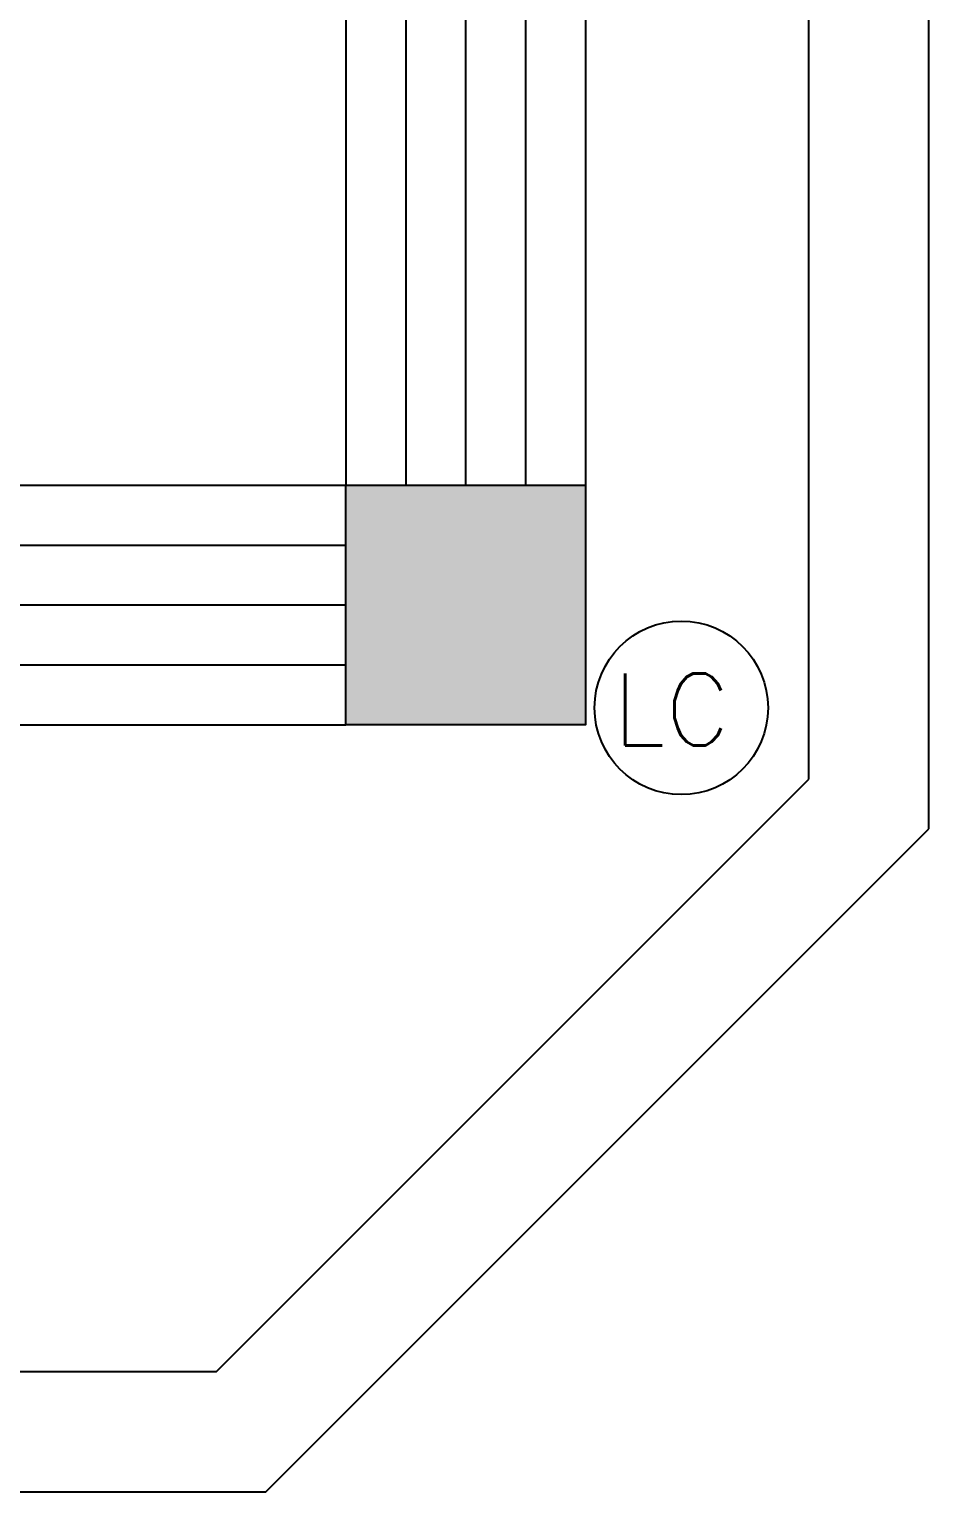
# Model space of a CAD drawing. Extents: x 16 to 124, y 36 to 90.
# Drawn here: x 121.707 to 122.833, y 65.803 to 67.634 of the extents above; entities that cross this region are included whole.
import ezdxf

# ---------------------------------------------------------------- set-up
doc = ezdxf.new("R2010")
doc.units = 0
doc.header["$LTSCALE"] = 0.02
for name, color, linetype in [('ACESSORIOS', 6, 'CONTINUOUS'), ('BLOCOS', 1, 'CONTINUOUS'), ('CAIXAS', 7, 'CONTINUOUS'), ('CANALETAS', 4, 'CONTINUOUS'), ('CODIGO', 6, 'CONTINUOUS'), ('PAREDES', 7, 'CONTINUOUS')]:
    doc.layers.add(name, color=color, linetype=linetype)
doc.styles.add('ROMANS', font='simplex.shx')

# ---------------------------------------------------------------- blocks, each defined once
blk = doc.blocks.new('LC')
at = {"layer": 'ACESSORIOS'}
blk.add_circle((0, 0), 0.1086, dxfattribs=at)
at = {"layer": 'CODIGO', "style": 'ROMANS'}
blk.add_text('LC', height=0.09, dxfattribs=at).set_placement((-0.0855, -0.047))

msp = doc.modelspace()

# ---------------------------------------------------------------- hatches: boundary and pattern name
at = {"layer": 'CAIXAS'}
msp.add_hatch(color=5, dxfattribs=at).paths.add_polyline_path([(122.40348, 66.7631), (122.40348, 67.0631), (122.10348, 67.0631), (122.10348, 66.7631)])

# ---------------------------------------------------------------- linework, layer by layer
msp.add_lwpolyline([(122.10348, 66.7631), (122.10348, 67.0631), (122.40348, 67.0631), (122.40348, 66.7631)], close=True, dxfattribs=at)
at = {"layer": 'CANALETAS'}
for p, q in [((122.10348, 68.57293), (122.10348, 67.0631)), ((122.17848, 68.57293), (122.17848, 67.0631)), ((122.25348, 68.57293), (122.25348, 67.0631)), ((122.32848, 68.57293), (122.32848, 67.0631)), ((122.40348, 68.57293), (122.40348, 67.0631)), ((120.75348, 67.0631), (122.10348, 67.0631)), ((120.75348, 66.9881), (122.10348, 66.9881)), ((120.75348, 66.9131), (122.10348, 66.9131)), ((120.75348, 66.8381), (122.10348, 66.8381)), ((120.75348, 66.7631), (122.10348, 66.7631))]:
    msp.add_line(p, q, dxfattribs=at)
at = {"layer": 'PAREDES'}
for p, q in [((122.68348, 66.69524), (122.68348, 71.23577)), ((122.83348, 66.6331), (122.83348, 71.23577)), ((121.94135, 65.9531), (122.68348, 66.69524)), ((122.00348, 65.8031), (122.83348, 66.6331)), ((121.94135, 65.9531), (121.39348, 65.9531)), ((121.39348, 65.8031), (122.00348, 65.8031))]:
    msp.add_line(p, q, dxfattribs=at)

# ---------------------------------------------------------------- block references
at = {"layer": 'BLOCOS'}
msp.add_blockref('LC', (122.52359, 66.78437), dxfattribs=at)

doc.saveas('drawing.dxf')
